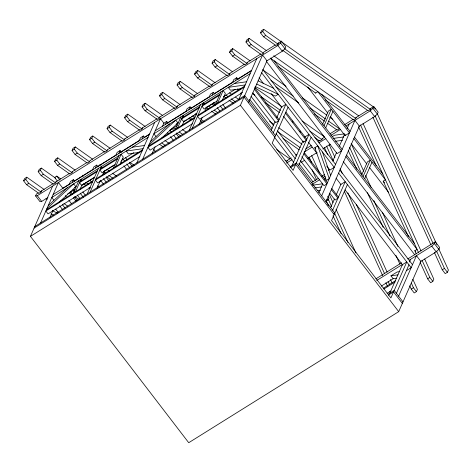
<?xml version="1.0" encoding="UTF-8"?>
<svg xmlns="http://www.w3.org/2000/svg" width="472" height="472" viewBox="0 0 472 472"><rect width="100%" height="100%" fill="white"/><g stroke="black" fill="none" stroke-linecap="round" stroke-linejoin="round"><path stroke-width="0.71" d="M41.518 190.877L41.023 191.998L38.84 193.367L26.579 184.694L23.6 180.811L24.591 178.563L26.78 177.195L44.156 189.484M23.6 180.811L25.789 179.448L26.78 177.195M56.103 181.773L55.607 182.9L53.419 184.263L41.164 175.596L38.185 171.708L39.176 169.46L41.359 168.097L55.743 178.263M38.185 171.708L40.368 170.345L41.359 168.097M47.926 197.526L41.678 201.426L39.99 201.668L35.589 195.933L36.415 194.063L38.291 192.889M72.505 171.531L72.009 172.658L69.826 174.02L57.566 165.353L54.587 161.471L55.578 159.223L57.767 157.855L75.142 170.144M54.587 161.471L56.776 160.102L57.767 157.855M398.604 296.162L416.457 255.682L420.859 261.417L398.704 311.644L188.723 442.712L30.438 236.366L52.593 186.139M90.005 160.61L89.509 161.737L87.32 163.1L75.066 154.433L72.086 150.544L73.077 148.296L75.266 146.934L92.642 159.223M40.574 222.979L58.428 182.499L62.823 188.228M72.086 150.544L74.269 149.181L75.266 146.934M50.026 217.238L53.006 210.494M69.177 184.481L70.499 181.478L73.414 179.661L74.759 181.413M107.504 149.689L107.008 150.81L104.819 152.179L92.565 143.512L89.586 139.624L90.577 137.376L92.76 136.013L110.141 148.296M72.092 182.658L73.414 179.661M89.586 139.624L91.769 138.261L92.76 136.013M73.319 193.048L78.789 180.652M75.508 191.679L80.977 179.283L81.857 180.434M80.01 189.325L82.022 184.758M125.003 138.768L124.508 139.889L122.319 141.258L110.059 132.585L107.079 128.703L108.07 126.455L110.259 125.086L127.635 137.376M107.079 128.703L109.268 127.34L110.259 125.086M92.506 169.914L93.828 166.917L96.748 165.094L98.087 166.846M95.421 168.097L96.748 165.094M87.231 193.85L98.477 168.362M90.152 192.033L101.391 166.539L102.218 167.619M142.503 127.841L142.007 128.968L139.818 130.331L127.558 121.664L124.578 117.782L125.57 115.528L127.759 114.165L145.134 126.455M124.578 117.782L126.767 116.413L127.759 114.165M96.996 188.281L100.548 180.233M102.914 174.864L104.69 170.84M115.841 155.353L117.162 152.356L120.077 150.533L121.422 152.285M118.755 153.53L120.077 150.533M113.422 168.014L118.891 155.618M115.61 166.651L121.08 154.255L123.275 157.123L120.112 164.297M159.996 116.92L159.501 118.047L157.318 119.41L145.057 110.743L142.078 106.855L143.069 104.607L145.258 103.244L162.633 115.528M142.078 106.855L144.267 105.492L145.258 103.244M139.169 140.786L140.491 137.789L143.405 135.971L144.751 137.724M177.496 105.999L177 107.12L174.811 108.489L162.557 99.822L159.577 95.934L160.568 93.686L162.757 92.323L180.133 104.607M142.084 138.969L143.405 135.971M159.577 95.934L161.766 94.571L162.757 92.323M136.809 162.905L154.668 122.425M142.644 159.265L160.498 118.779L164.014 123.369M194.995 95.079L194.499 96.2L192.31 97.568L180.056 88.895L177.077 85.013L178.068 82.765L180.251 81.396L197.632 93.686M177.077 85.013L179.26 83.644L180.251 81.396M162.498 126.225L163.819 123.227L166.74 121.404L168.085 123.157M152.102 153.524L155.076 146.78M165.418 124.407L166.74 121.404M212.494 84.152L211.999 85.279L209.81 86.641L197.55 77.974L194.57 74.092L195.567 71.838L197.75 70.475L215.126 82.765M194.57 74.092L196.759 72.723L197.75 70.475M175.395 129.334L180.864 116.938M177.584 127.965L183.047 115.569L183.927 116.72M185.832 111.663L187.154 108.66L190.068 106.843L191.414 108.595M188.747 109.84L190.068 106.843M182.086 125.611L184.098 121.044M229.994 73.231L229.498 74.358L227.309 75.721L215.049 67.053L212.07 63.165L213.061 60.917L215.25 59.555L232.625 71.838M212.07 63.165L214.258 61.802L215.25 59.555M189.307 130.136L200.547 104.648M192.222 128.313L203.467 102.825L204.287 103.905M209.161 97.096L210.482 94.099L213.403 92.282L214.748 94.034M247.487 62.31L246.992 63.431L244.809 64.8L232.548 56.127L229.569 52.244L230.56 49.997L232.749 48.628L250.125 60.917M199.072 124.567L202.323 117.186M204.99 111.15L206.76 107.126M212.075 95.279L213.403 92.282M229.569 52.244L231.758 50.882L232.749 48.628M215.498 104.3L220.961 91.904M217.68 102.937L223.15 90.541L225.35 93.403L222.182 100.583M275.147 45.046L263.895 52.067L263.4 53.194L261.211 54.557L248.956 45.89L245.971 42.002L246.968 39.754L249.151 38.391L266.527 50.681M245.971 42.002L248.16 40.639L249.151 38.391M232.495 82.535L233.817 79.538L236.732 77.715L238.077 79.467M235.41 80.712L236.732 77.715M278.474 42.964L277.978 44.091L275.796 45.454L263.535 36.786L260.556 32.904L261.547 30.656L263.736 29.288L374.585 107.675L375.193 109.02M260.556 32.904L262.745 31.535L263.736 29.288M238.885 99.191L256.738 58.705M30.438 236.366L240.419 105.291L262.574 55.065L266.969 60.799L248.455 102.778M35.589 195.933L37.282 195.691L277.884 45.513L280.569 43.023L281.395 41.147L285.79 46.876L284.964 48.752L282.28 51.241L266.656 60.994M271.258 130.237L275.058 121.623M276.81 117.652L281.489 107.05L285.861 104.318L273.3 132.803M288.062 107.185L272.191 143.169L293.077 170.392L308.942 134.414L304.57 137.14M287.371 160.397L286.876 161.524L285.07 160.25M290.109 167.536L290.546 166.539L296.381 162.899L334.854 213.049L333.686 213.781M292.003 165.631L302.817 141.116M283.389 116.159L303.384 142.231L303.879 141.104M298.581 165.766L311.142 137.275M322.565 124.254L328.382 111.062L331.297 109.239L324.022 125.735M325.674 127.882L332.949 111.392M314.883 137.647L319.68 141.045L321.869 139.677L322.364 138.556M318.801 192.759L322.665 183.997M324.742 179.283L325.338 177.938M328.606 170.522L329.202 169.177M332.766 161.088L336.63 152.332M339.309 146.267L344.654 134.136M347.032 128.75L349.115 124.03M330.406 116.507L345.062 135.617L345.504 134.614M321.662 195.856L354.944 120.389L359.345 126.124L326.058 201.585M325.385 99.94L353.587 119.882L355.77 118.519L356.266 117.392M325.904 201.414L328.241 199.957L329.067 198.087L327.721 196.334M282.362 50.103L368.166 110.778L370.355 109.415L370.85 108.289M345.882 126.048L370.254 110.831L372.939 108.342L373.765 106.471L378.161 112.2L377.334 114.076L374.656 116.566L359.033 126.319M330.618 207.615L334.418 199.007M336.17 195.03L340.843 184.428L345.215 181.696L332.654 210.188M347.416 184.564L331.545 220.548L390.904 297.926L406.776 261.948L402.398 264.674L389.837 293.165M361.582 175.124L367.405 161.931L370.319 160.114L363.045 176.605M364.697 178.752L371.971 162.262M409.436 262.025L410.628 259.323M396.409 293.301L408.97 264.81M409.271 260.166L431.774 246.124L434.452 243.635L435.278 241.764L439.68 247.493L438.854 249.369L436.169 251.859L420.546 261.612M409.743 285.772L411.254 289.1L414.233 292.982L416.422 291.619L417.413 289.371L412.841 279.306M420.104 262.237L427.661 278.858L430.641 282.746L432.824 281.377L433.815 279.129L424.67 259.004M434.382 252.467L442.24 269.754L445.22 273.642L447.409 272.279L448.4 270.025L438.641 248.561M48.256 205.556L67.502 187.697M46.852 208.736L73.685 183.838L75.886 186.7L59.248 202.14M150.332 141.836L169.572 123.983M148.928 145.022L175.761 120.124L177.956 122.985L161.324 138.426M26.579 184.694L28.768 183.331L41.023 191.998M41.164 175.596L43.347 174.227L55.607 182.9M57.566 165.353L59.755 163.99L72.009 172.658M75.066 154.433L77.255 153.07L89.509 161.737M92.565 143.512L94.748 142.143L107.008 150.81M110.059 132.585L112.247 131.222L124.508 139.889M127.558 121.664L129.747 120.301L142.007 128.968M145.057 110.743L147.246 109.374L159.501 118.047M162.557 99.822L164.746 98.453L177 107.12M180.056 88.895L182.239 87.532L194.499 96.2M197.55 77.974L199.739 76.611L211.999 85.279M215.049 67.053L217.238 65.685L229.498 74.358M232.548 56.127L234.737 54.764L246.992 63.431M248.956 45.89L251.139 44.521L263.4 53.194M263.535 36.786L265.724 35.424L277.978 44.091M60.752 178.9L56.793 176.097L54.61 177.466L57.254 180.906M40.793 191.331L53.289 183.531M55.165 182.357L69.537 173.383M72.039 171.826L87.037 162.462M90.164 160.515L104.536 151.542M107.663 149.589L122.036 140.621M124.531 139.057L139.535 129.694M142.031 128.136L157.028 118.773M159.53 117.215L174.528 107.852M177.029 106.288L192.027 96.931M194.529 95.368L209.527 86.004M212.022 84.447L227.026 75.083M229.522 73.526L244.52 64.162M247.021 62.599L260.768 54.02M277.642 43.489L281.395 41.147M62.304 188.552L69.803 183.873M74.175 181.142L92.925 169.436M97.297 166.71L116.047 155.005M120.419 152.273L139.795 140.184M144.166 137.452L149.795 133.942M167.289 123.021L186.664 110.926M191.042 108.194L209.786 96.495M214.164 93.763L233.534 81.668M237.912 78.936L251.659 70.358M53.135 194.493L149.376 134.42M155.211 130.773L251.452 70.7M148.055 137.417L51.814 197.491L53.873 200.175M250.125 73.703L153.884 133.777L155.949 136.461M79.975 181.561L97.474 170.64M100.388 168.817L117.888 157.896M182.044 117.847L199.544 106.926M202.458 105.103L219.958 94.182M96.972 171.761L79.479 182.688L81.674 185.549L94.801 177.36M117.392 159.023L99.893 169.944L102.088 172.811L115.215 164.616M199.048 108.047L181.549 118.974L183.75 121.835L196.871 113.646M219.462 95.303L201.963 106.23L204.164 109.097L217.285 100.902M74.647 187.472L75.886 186.7M176.103 124.148L177.956 122.985M67.608 193.986L75.107 189.307M81.98 185.012L93.857 177.602M103.858 171.36L113.852 165.117M121.351 160.439L133.853 152.639M169.684 130.272L177.183 125.593M184.056 121.298L186.558 119.74M187.803 118.962L190.304 117.398M191.555 116.619L192.806 115.841M194.682 114.666L195.927 113.888M205.928 107.645L207.804 106.477M209.055 105.698L211.556 104.135M212.801 103.356L214.677 102.188M223.427 96.725L235.304 89.314M46.344 209.887L93.008 180.758M95.922 178.941L142.585 149.813M148.42 146.172L195.083 117.044M197.998 115.221L244.661 86.099M92.512 181.885L45.849 211.008L48.05 213.875L90.353 187.467M142.09 150.934L95.427 180.062L97.627 182.929L139.936 156.521M194.582 118.171L147.925 147.293L150.12 150.161L192.428 123.752M244.166 87.22L197.502 116.348L199.697 119.215L242.626 92.418M34.739 226.619L244.72 95.55L275.495 135.67M34.078 228.118L244.059 97.049L274.834 137.169M315.644 93.055L317.833 91.686L349.433 132.886L345.062 135.617M303.384 142.231L306.298 140.408L285.412 113.18M286.899 160.692L291.277 157.961M295.649 155.229L296.9 154.45M305.649 148.987L311.272 145.476M318.146 141.187L319.397 140.408M321.898 138.845L324.394 137.287M330.022 133.777L336.896 129.487M344.395 124.803L353.144 119.345M355.646 117.782L367.517 110.371M370.018 108.808L373.765 106.471M286.516 163.105L292.138 159.595M304.015 152.185L312.139 147.111M319.013 142.821L325.887 138.532M330.884 135.411L340.259 129.558M332.052 136.803L334.524 135.257L344.513 133.836M314.824 147.695L317.739 145.877L329.267 178.617L326.353 180.434L314.824 147.695L315.668 148.798M290.469 167.672L295.72 164.398L334.188 214.553M301.537 162.209L304.658 160.256M307.785 158.303L317.16 152.456M322.783 148.945L330.282 144.261M311.443 182.646L318.317 178.357M321.444 176.41L324.571 174.457M311.998 184.475L319.497 179.797M323.243 177.454L325.119 176.286M375.913 278.822L401.536 262.827M407.784 258.927L435.278 241.764M376.774 280.451L402.398 264.462M396.675 278.209L393.152 278.71L390.952 275.843L397.141 271.978L399.282 271.677M381.175 286.185L393.672 278.386M406.793 270.409L411.171 267.677L338.625 173.1M383.276 288.292L395.778 280.492M383.866 289.012L395.117 281.99M387.164 293.313L390.91 290.97M388.373 294.074L394.208 290.433L402.999 301.897M388.297 295.207L393.548 291.932L402.339 303.396M411.254 289.1L413.442 287.731L411.324 283.076M427.661 278.858L429.844 277.495L421.986 260.208M442.24 269.754L444.429 268.391L436.565 251.104M234.442 83.491L246.573 81.762M245.169 84.948L228.253 87.355L230.454 90.223L241.021 88.712M132.367 147.205L144.497 145.482M143.093 148.662L126.183 151.07L128.378 153.937L138.951 152.427M333.273 138.414L343.846 136.91M335.468 141.281L342.519 140.278M312.482 185.23L322.47 183.809M314.753 187.891L321.804 186.888M317.656 190.658L320.476 190.257M390.952 275.843L398.002 274.84M258.119 80.859L273.5 88.211M256.721 84.04L278.167 94.288L275.253 96.111L255.104 86.482M326.63 199.19L328.241 199.957M52.339 210.718L57.466 213.173M50.958 213.91L53.554 215.149M284.551 48.734L370.355 109.415M273.719 55.761L358.803 115.929M270.568 58.262L355.77 118.519M277.978 66.416L315.786 93.149M262.709 69.815L286.073 86.341M302.251 97.781L326.819 115.156M329.816 117.274L332.813 119.392M270.963 80.382L293.165 96.081M309.968 107.964L325.568 118.997M328.565 121.121L339.368 128.756L337.179 130.125L327.58 123.334M275.978 86.842L298.776 102.967M314.382 114L324.583 121.21M254.797 87.521L281.159 106.165M302.133 120.991L324.299 136.668M261.264 96.825L280.468 110.401M309.868 131.192L321.869 139.677M252.479 93.521L254.88 95.22M265.677 102.855L279.483 112.613M229.51 92.931L231.905 94.63M235.498 97.167L239.097 99.71M269.654 121.322L273.848 124.289M278.639 127.676L302.009 144.202M225.769 95.014L228.165 96.713M231.168 98.837L235.369 101.805M277.973 131.93L300.168 147.63M223.58 96.382L225.982 98.076M228.979 100.2L233.18 103.167M282.982 138.39L299.183 149.848M212.011 103.858L214.406 105.551M276.722 149.618L289.902 158.94M208.27 105.94L210.671 107.634M214.27 110.182L217.869 112.725M206.081 107.303L208.482 109.002M211.48 111.121L215.68 114.094M201.102 119.44L204.099 121.558M188.582 118.224L190.983 119.923M182.404 129.511L186.599 132.479M173.271 127.782L175.672 129.481M179.272 132.024L182.87 134.573M176.487 132.968L180.688 135.936M164.905 140.438L169.1 143.399M161.772 142.951L165.377 145.494M159.589 144.314L163.188 146.857M129.912 162.279L134.107 165.247M99.828 164.303L101.032 165.153M107.02 169.389L109.415 171.082M112.413 173.206L116.608 176.168M103.881 171.897L105.681 173.171M108.678 175.289L112.879 178.263M106.495 176.658L110.69 179.625M82.335 175.23L83.532 176.074M89.521 180.31L91.916 182.009M97.309 185.82L99.108 187.095M85.78 182.393L88.783 184.517M83.591 183.761L85.992 185.461M88.996 187.579L90.193 188.428M73.119 190.552L74.316 191.402M74.777 196.452L78.977 199.426M63.926 203.467L67.525 206.01M46.008 198.435L47.206 199.284M372.939 108.342L377.334 114.076M370.254 110.831L374.656 116.566M321.792 94.489L350.094 131.387M354.496 137.116L382.798 174.015M280.569 43.023L284.964 48.752M434.452 243.635L438.854 249.369M353.835 138.615L385.435 179.814L383.246 181.183L384.568 182.9M277.884 45.513L282.28 51.241M431.774 246.124L436.169 251.859M307.756 86.978L327.739 113.032M351.233 143.665L366.779 163.931M369.446 167.401L388.544 192.299M262.745 31.535L265.724 35.424M444.429 268.391L447.409 272.279M274.285 60.894L342.159 149.376M346.56 155.111L414.434 243.593M270.326 58.091L341.498 150.875L337.126 153.607L266.515 61.561M345.899 156.61L417.071 249.393L414.882 250.762L415.761 251.906M343.309 161.672L414.811 254.886M248.16 40.639L251.139 44.521M429.844 277.495L432.824 281.377M262.998 69.797L335.551 164.368M339.946 170.103L412.493 264.68M261.677 72.794L334.223 167.371L329.851 170.097L326.718 166.014M285.908 112.059L306.794 139.281M259.093 77.856L263.577 83.697M271.188 93.621L281.931 107.634M292.233 121.062L293.13 122.23M299.85 130.986L300.741 132.154M308.358 142.078L316.865 153.17M336.04 178.168L340.967 184.587M344.997 189.844L402.763 265.152M231.758 50.882L234.737 54.764M413.442 287.731L416.422 291.619M254.886 88.187L279.07 119.711M304.351 152.674L327.438 182.764M331.834 188.499L338.43 197.095M254.39 89.314L278.574 120.838L275.66 122.661L252.821 92.884M303.856 153.795L326.943 183.891L324.022 185.708L301.826 156.775M331.338 189.62L337.934 198.216L335.014 200.04L329.739 193.16M251.075 96.412L273.483 125.629M277.518 130.891L296.794 156.014M300.381 160.686L315.62 180.558M249.706 99.35L272.037 128.467M276.061 133.712L295.271 158.751M298.841 163.412L313.137 182.044M237.404 88.942L238.301 90.105M240.531 93.019L241.428 94.182M274.486 137.275L293.696 162.321M214.258 61.802L217.238 65.685M240.419 105.291L398.704 311.644M222.813 104.548L225.504 108.058M196.759 72.723L199.739 76.611M220.117 105.757L222.802 109.256M213.627 102.92L215.415 105.25M217.203 107.581L219.881 111.073M179.26 83.644L182.239 87.532M195.449 113.852L196.346 115.02M200.376 120.283L202.169 122.62M193.213 115.664L194.552 117.41M190.299 117.487L192.086 119.817M161.766 94.571L164.746 98.453M172.115 128.419L173.908 130.756M176.15 133.676L178.841 137.181M169.885 130.231L171.672 132.555M173.903 135.47L176.139 138.379M167.412 132.632L168.309 133.794M170.54 136.709L173.218 140.202M144.267 105.492L147.246 109.374M153.719 149.406L155.512 151.748M126.767 116.413L129.747 120.301M109.268 127.34L112.247 131.222M125.458 157.542L127.245 159.884M129.487 162.805L132.178 166.309M122.773 158.775L124.561 161.1M126.797 164.014L129.475 167.507M120.749 161.76L121.646 162.923M123.876 165.831L126.561 169.33M91.769 138.261L94.748 142.143M103.02 173.277L103.917 174.445M106.159 177.366L108.849 180.87M103.462 178.575L106.589 182.652M100.548 180.398L103.675 184.475M74.269 149.181L77.255 153.07M82.83 191.927L85.515 195.438M56.776 160.102L59.755 163.99M80.134 193.142L83.261 197.219M73.195 189.72L74.535 191.467M77.219 194.96L79.898 198.452M70.623 191.762L72.417 194.098M74.659 197.025L77.349 200.535M56.793 176.097L59.926 180.174M69.307 192.411L71.095 194.741M73.331 197.656L76.01 201.149M65.272 195.579L66.617 197.331M68.853 200.252L71.537 203.751M40.368 170.345L43.347 174.227M62.322 204.553L65.012 208.058M59.655 205.804L62.345 209.308M55.731 209.12L58.416 212.618M25.789 179.448L28.768 183.331M37.282 195.691L41.678 201.426M377.329 113.717L436.806 244.537M375.057 115.817L433.072 243.416M372.868 117.18L430.883 244.785M363.051 123.487L421.006 250.951M360.472 124.915L418.493 252.52M358.59 126.95L376.208 165.702M383.193 181.065L408.404 236.513M414.788 250.543L416.304 253.883M351.221 143.789L363.729 171.295M365.558 175.324L371.051 187.396M382.338 212.217L397.89 246.431M349.534 147.181L361.989 174.575M373.836 200.63L389.937 236.035M348.259 150.55L356.767 169.259M367.399 192.641L383.193 227.38M395.949 255.44L399.902 264.125M329.149 144.65L334.943 157.394M340.129 168.799L342.265 173.495M356.295 204.358L387.105 272.114M390.462 279.495L391.984 282.852M326.571 146.078L333.256 160.775M347.834 192.847L384.586 273.683M388.084 281.365L389.595 284.693M324.382 147.447L327.721 154.792M344.43 191.538L382.703 275.713M385.895 282.734L387.406 286.056M389.825 291.377L390.433 292.705M311.65 155.571L319.579 173.017M329.344 194.482L333.002 202.535M336.052 209.243L355.882 252.85M309.072 156.999L311.502 162.344M328.211 199.09L331.55 206.441M334.282 212.453L347.952 242.514M312.051 169.725L316.606 179.743M326.323 201.125L328.453 205.798M333.008 215.822L341.209 233.858M322.4 151.954L330.671 175.436"/></g></svg>
